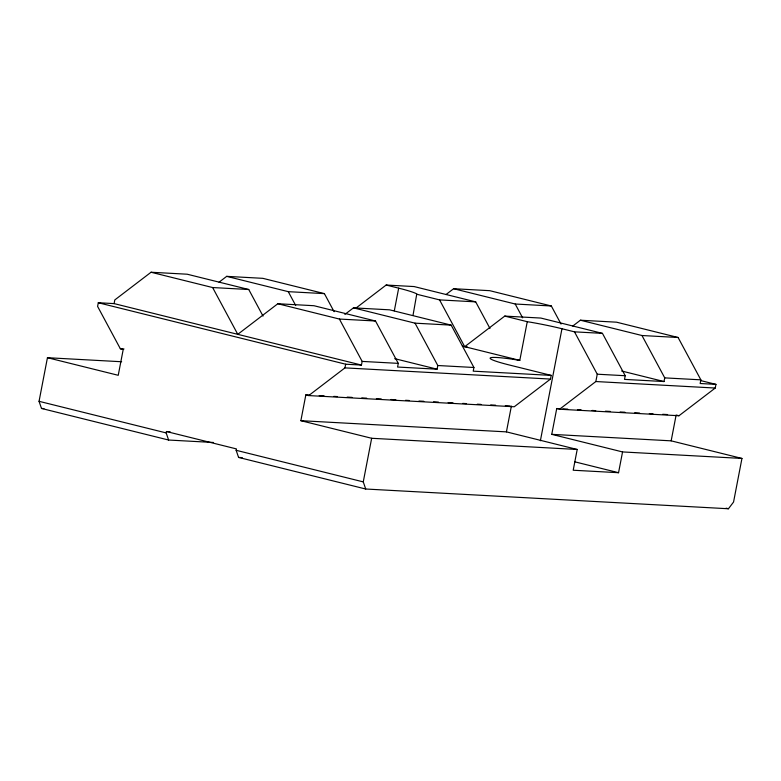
<?xml version="1.0" encoding="UTF-8"?>
<svg xmlns="http://www.w3.org/2000/svg" width="781" height="781" viewBox="0 0 781 781"><rect width="100%" height="100%" fill="white"/><g stroke="black" fill="none" stroke-linecap="round" stroke-linejoin="round"><path stroke-width="1.17" d="M213.438 442.476L168.618 440.035L41.491 408.443L39.05 401.317L47.446 357.708L121.641 361.749M114.094 303.604L114.797 299.933L151.045 272.247L212.627 287.545L237.775 334.336L277.821 303.741L339.393 319.048L362.159 361.408L361.447 365.069L114.094 303.604L98.299 302.745L97.596 306.416L120.352 348.765L123.213 349.478L118.234 375.3L47.446 357.708M168.618 440.035L166.168 432.908L166.431 431.522L170.082 431.717M559.167 408.658L556.736 408.522L551.757 434.343L671.162 440.845L741.95 458.437L733.554 502.046L728.439 508.753L365.713 489.013L238.586 457.422L236.145 450.295L236.409 448.909L166.431 431.522M741.95 458.437L622.555 451.935L618.552 472.7L573.205 470.23L577.208 449.465L371.658 438.278L300.87 420.686L305.84 394.864L309.491 395.059M305.84 394.864L308.7 395.576L344.948 367.88L345.661 364.21L361.447 365.069M394.317 310.809L398.681 288.16L386.146 285.045L355.619 308.358M365.713 489.013L363.263 481.887L371.658 438.278M277.821 303.741L313.942 305.713L375.515 321.011L398.281 363.37L397.568 367.041L437.096 369.188L437.799 365.518L415.043 323.168L353.461 307.86L344.88 314.421M413.003 315.417L416.781 293.939A42.447 3.622 10.9 0 0 398.681 288.16M353.461 307.86L389.582 309.832L451.164 325.13L473.921 367.49L473.218 371.16L551.201 375.397L550.498 379.068L514.249 406.764L308.7 395.576M551.201 375.397L509.163 364.952A42.447 3.622 10.9 0 1 512.873 359.28L519.804 360.383L527.253 321.694L504.751 316.1L464.705 346.696L439.557 299.894L417.064 294.31M300.87 420.686L506.42 431.873L511.389 406.052M540.374 440.777L561.959 328.733A42.447 3.622 10.9 0 0 530.572 322.221L527.253 321.694M556.736 408.522L559.587 409.234L595.844 381.538L597.25 374.206L574.494 331.847L561.959 328.733M504.751 316.1L540.872 318.062L602.454 333.37L625.21 375.72L624.507 379.39L664.026 381.548L664.738 377.877L641.972 335.518L580.4 320.22L572.766 326.048M671.162 440.845L676.131 415.023L678.992 415.736L715.24 388.04L715.943 384.369L700.557 380.552M580.4 320.22L616.521 322.182L678.093 337.49L700.86 379.839L700.157 383.51L715.943 384.369M219.061 282.195L226.695 276.357L262.816 278.329L324.398 293.627L334.112 311.707M446 294.544L453.624 288.716L489.755 290.678L551.327 305.986L561.041 324.066M151.045 272.247L187.167 274.209L248.749 289.507L263.031 316.1M386.146 285.045L414.106 286.559L475.688 301.866L489.97 328.45M212.627 287.545L248.749 289.507M226.695 276.357L288.267 291.664L324.398 293.627M439.557 299.894L475.688 301.866M453.624 288.716L515.206 304.014L551.327 305.986M339.393 319.048L375.515 321.011M415.043 323.168L451.164 325.13M574.494 331.847L602.454 333.37M641.972 335.518L678.093 337.49M464.705 346.696L467.116 346.823M362.159 361.408L398.281 363.37M437.799 365.518L473.921 367.49M597.25 374.206L625.21 375.72M664.738 377.877L700.86 379.839M120.352 348.765L124.003 348.97M344.948 367.88L550.498 379.068M595.844 381.538L715.24 388.04M319.224 395.596L324.086 395.86M333.819 396.387L337.46 396.582M347.194 397.119L352.055 397.383M361.788 397.91L366.66 398.173M376.383 398.7L381.255 398.974M390.978 399.501L395.85 399.765M405.573 400.292L409.224 400.497M418.958 401.024L423.819 401.288M433.553 401.815L438.414 402.078M448.148 402.615L453.009 402.879M462.742 403.406L466.384 403.601M477.337 404.197L480.989 404.402M490.712 404.929L495.584 405.193M505.307 405.72L510.178 405.983M562.828 408.853L567.699 409.117M577.442 409.654L581.103 409.849M592.066 410.445L595.718 410.65M605.47 411.177L610.342 411.441M620.085 411.968L624.956 412.241M634.709 412.768L639.58 413.032M649.323 413.559L652.984 413.764M662.727 414.291L667.599 414.555M559.587 409.234L678.992 415.736M41.491 408.443L43.931 408.58M238.586 457.422L242.227 457.617M621.627 371.004L664.026 381.548M462.362 346.11L519.804 360.383M394.688 358.655L437.096 369.188M98.299 302.745L345.661 364.21M551.757 434.343L622.555 451.935M506.42 431.873L577.208 449.465M574.767 461.815L618.552 472.7M726.076 508.167L728.439 508.753M39.05 401.317L166.168 432.908M236.145 450.295L363.263 481.887M515.206 304.014L522.635 317.838M288.267 291.664L295.696 305.488"/></g></svg>
